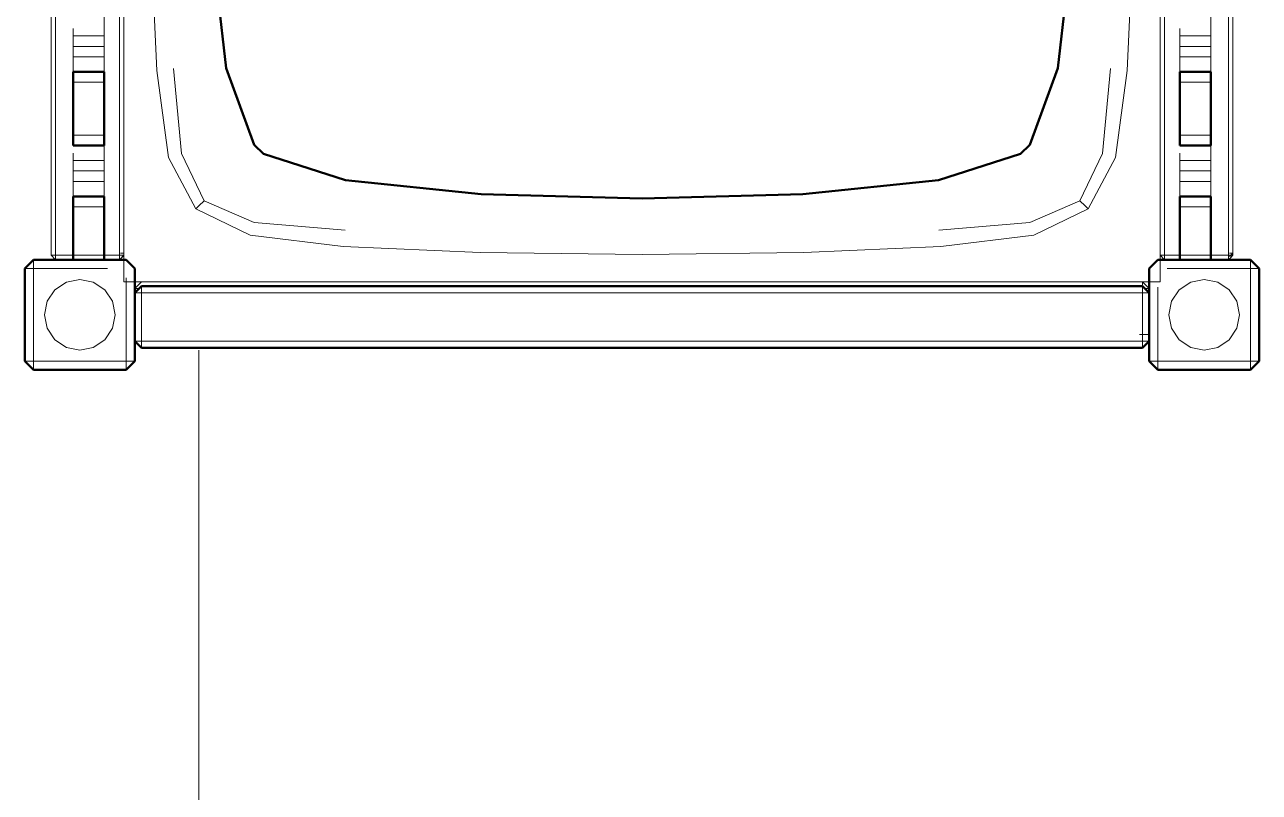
# Model space of a CAD drawing. Header units: metres. Extents: x 10 to 831, y 10 to 584.
# Drawn here: x 644.03 to 662.7, y 407.04 to 418.66 of the extents above; entities that cross this region are included whole.
import ezdxf

# ---------------------------------------------------------------- set-up
doc = ezdxf.new("R2010")
doc.units = ezdxf.units.M
doc.layers.add('CUT', color=7, linetype='Continuous', lineweight=50)
doc.layers.add('VIS', color=8, linetype='Continuous', lineweight=13)

msp = doc.modelspace()

# ---------------------------------------------------------------- linework, layer by layer
at = {"layer": 'CUT'}
for p, q in [((647.08, 417.999), (646.857, 419.914)), ((659.876, 419.914), (659.653, 417.999)), ((647.501, 416.838), (647.08, 417.999)), ((659.653, 417.999), (659.232, 416.838)), ((644.767, 417.927), (644.767, 417.944)), ((644.767, 417.944), (645.233, 417.944)), ((644.767, 417.563), (644.767, 417.927)), ((645.233, 417.944), (645.233, 417.927)), ((645.233, 417.927), (645.233, 417.563)), ((661.5, 417.927), (661.5, 417.944)), ((661.5, 417.944), (661.967, 417.944)), ((661.5, 417.563), (661.5, 417.927)), ((661.967, 417.944), (661.967, 417.927)), ((661.967, 417.927), (661.967, 417.563)), ((644.767, 417.209), (644.767, 417.563)), ((645.233, 417.563), (645.233, 417.209)), ((661.5, 417.209), (661.5, 417.563)), ((661.967, 417.563), (661.967, 417.209)), ((644.767, 416.844), (644.767, 417.209)), ((645.233, 417.209), (645.233, 416.844)), ((661.5, 416.844), (661.5, 417.209)), ((661.967, 417.209), (661.967, 416.844)), ((644.767, 416.828), (644.767, 416.844)), ((645.233, 416.828), (644.767, 416.828)), ((645.233, 416.844), (645.233, 416.828)), ((647.643, 416.705), (647.501, 416.838)), ((659.232, 416.838), (659.09, 416.705)), ((661.5, 416.828), (661.5, 416.844)), ((661.967, 416.828), (661.5, 416.828)), ((661.967, 416.844), (661.967, 416.828)), ((648.882, 416.305), (647.643, 416.705)), ((659.09, 416.705), (657.851, 416.305)), ((650.933, 416.093), (648.882, 416.305)), ((657.851, 416.305), (655.8, 416.093)), ((653.367, 416.028), (650.933, 416.093)), ((655.8, 416.093), (653.367, 416.028)), ((644.767, 416.042), (644.767, 416.058)), ((644.767, 416.058), (645.233, 416.058)), ((644.767, 415.948), (644.767, 416.042)), ((644.767, 415.899), (644.767, 415.948)), ((644.767, 415.549), (644.767, 415.899)), ((645.233, 416.058), (645.233, 416.042)), ((645.233, 416.042), (645.233, 415.948)), ((645.233, 415.948), (645.233, 415.899)), ((645.233, 415.899), (645.233, 415.549)), ((661.5, 416.042), (661.5, 416.058)), ((661.5, 416.058), (661.967, 416.058)), ((661.5, 415.948), (661.5, 416.042)), ((661.5, 415.899), (661.5, 415.948)), ((661.5, 415.549), (661.5, 415.899)), ((661.967, 416.058), (661.967, 416.042)), ((661.967, 416.042), (661.967, 415.948)), ((661.967, 415.948), (661.967, 415.899)), ((661.967, 415.899), (661.967, 415.549)), ((644.767, 415.1), (644.767, 415.549)), ((645.233, 415.549), (645.233, 415.1)), ((661.5, 415.1), (661.5, 415.549)), ((661.967, 415.549), (661.967, 415.1)), ((644.033, 414.967), (644.167, 415.1)), ((644.033, 413.567), (644.033, 414.967)), ((644.167, 415.1), (645.567, 415.1)), ((645.233, 415.1), (644.767, 415.1)), ((645.567, 415.1), (645.7, 414.967)), ((645.7, 414.967), (645.7, 413.567)), ((661.033, 414.967), (661.167, 415.1)), ((661.033, 413.567), (661.033, 414.967)), ((661.167, 415.1), (662.567, 415.1)), ((661.967, 415.1), (661.5, 415.1)), ((662.567, 415.1), (662.7, 414.967)), ((662.7, 414.967), (662.7, 413.567)), ((645.7, 414.6), (645.8, 414.7)), ((645.7, 413.867), (645.7, 414.6)), ((645.8, 414.7), (660.933, 414.7)), ((660.933, 414.7), (661.033, 414.6)), ((661.033, 414.6), (661.033, 413.867)), ((645.8, 413.767), (645.7, 413.867)), ((661.033, 413.867), (660.933, 413.767)), ((660.933, 413.767), (645.8, 413.767)), ((644.167, 413.433), (644.033, 413.567)), ((645.7, 413.567), (645.567, 413.433)), ((661.167, 413.433), (661.033, 413.567)), ((662.7, 413.567), (662.567, 413.433)), ((645.567, 413.433), (644.167, 413.433)), ((662.567, 413.433), (661.167, 413.433))]:
    msp.add_line(p, q, dxfattribs=at)
at = {"layer": 'VIS'}
for p, q in [((645.533, 429.433), (645.533, 414.767)), ((644.433, 429.033), (644.433, 415.167)), ((644.5, 415.167), (644.5, 429.033)), ((645.233, 415.1), (645.233, 429.1)), ((645.467, 429.033), (645.467, 415.167)), ((645.533, 429.033), (645.533, 415.167)), ((645.533, 415.167), (645.533, 429.033)), ((645.533, 415.2), (645.533, 429)), ((661.2, 429.033), (661.2, 415.167)), ((661.267, 415.167), (661.267, 429.033)), ((661.967, 415.1), (661.967, 429.1)), ((662.233, 429.033), (662.233, 415.167)), ((662.3, 429.033), (662.3, 415.167)), ((662.3, 415.167), (662.3, 429.033)), ((662.3, 429), (662.3, 415.2)), ((662.3, 415.2), (662.3, 429)), ((646.032, 417.966), (645.944, 419.9)), ((647.08, 417.999), (646.857, 419.914)), ((659.876, 419.914), (659.653, 417.999)), ((660.701, 417.966), (660.789, 419.9)), ((645.233, 418.713), (645.233, 418.488)), ((661.967, 418.713), (661.967, 418.488)), ((644.767, 418.488), (644.767, 418.601)), ((661.5, 418.488), (661.5, 418.601)), ((644.767, 418.329), (644.767, 418.488)), ((644.767, 418.488), (645.233, 418.488)), ((644.767, 418.169), (644.767, 418.329)), ((645.233, 418.329), (644.767, 418.329)), ((645.233, 418.488), (645.233, 418.329)), ((645.233, 418.329), (645.233, 418.169)), ((661.5, 418.329), (661.5, 418.488)), ((661.5, 418.488), (661.967, 418.488)), ((661.5, 418.169), (661.5, 418.329)), ((661.967, 418.329), (661.5, 418.329)), ((661.967, 418.488), (661.967, 418.329)), ((661.967, 418.329), (661.967, 418.169)), ((644.767, 417.944), (644.767, 418.169)), ((644.767, 418.169), (645.233, 418.169)), ((645.233, 418.169), (645.233, 417.944)), ((661.5, 417.944), (661.5, 418.169)), ((661.5, 418.169), (661.967, 418.169)), ((661.967, 418.169), (661.967, 417.944)), ((646.032, 417.966), (646.209, 416.647)), ((646.282, 417.995), (646.403, 416.708)), ((647.08, 417.999), (647.501, 416.838)), ((659.232, 416.838), (659.653, 417.999)), ((660.451, 417.995), (660.33, 416.708)), ((660.701, 417.966), (660.524, 416.647)), ((644.767, 417.785), (644.767, 417.944)), ((644.767, 417.944), (644.767, 417.944)), ((644.767, 417.944), (644.767, 417.944)), ((644.767, 417.944), (644.767, 417.785)), ((644.767, 417.944), (645.233, 417.944)), ((644.767, 417.944), (645.233, 417.944)), ((644.767, 417.944), (645.233, 417.944)), ((645.233, 417.944), (644.767, 417.944)), ((644.767, 417.944), (644.767, 417.927)), ((644.767, 417.927), (644.767, 417.563)), ((644.767, 417.785), (645.233, 417.785)), ((645.233, 417.944), (645.233, 417.944)), ((645.233, 417.944), (645.233, 417.785)), ((645.233, 417.785), (645.233, 417.944)), ((645.233, 417.944), (645.233, 417.944)), ((645.233, 417.944), (645.233, 417.927)), ((645.233, 417.927), (645.233, 417.563)), ((661.5, 417.785), (661.5, 417.944)), ((661.5, 417.944), (661.5, 417.944)), ((661.5, 417.944), (661.5, 417.944)), ((661.5, 417.944), (661.5, 417.785)), ((661.5, 417.944), (661.967, 417.944)), ((661.5, 417.944), (661.967, 417.944)), ((661.5, 417.944), (661.967, 417.944)), ((661.967, 417.944), (661.5, 417.944)), ((661.5, 417.944), (661.5, 417.927)), ((661.5, 417.927), (661.5, 417.563)), ((661.5, 417.785), (661.967, 417.785)), ((661.967, 417.944), (661.967, 417.944)), ((661.967, 417.944), (661.967, 417.785)), ((661.967, 417.785), (661.967, 417.944)), ((661.967, 417.944), (661.967, 417.944)), ((661.967, 417.944), (661.967, 417.927)), ((661.967, 417.927), (661.967, 417.563)), ((644.767, 417.209), (644.767, 417.563)), ((644.767, 417.523), (644.767, 417.119)), ((645.233, 417.563), (645.233, 417.209)), ((661.5, 417.209), (661.5, 417.563)), ((661.5, 417.523), (661.5, 417.119)), ((661.967, 417.563), (661.967, 417.209)), ((644.767, 417.209), (644.767, 416.844)), ((645.233, 417.209), (645.233, 416.844)), ((661.5, 417.209), (661.5, 416.844)), ((661.967, 417.209), (661.967, 416.844)), ((644.767, 416.987), (644.767, 416.828)), ((644.767, 416.987), (645.233, 416.987)), ((644.767, 416.828), (644.767, 416.844)), ((644.767, 416.828), (645.233, 416.828)), ((644.767, 416.828), (644.767, 416.828)), ((645.233, 416.828), (644.767, 416.828)), ((645.233, 416.987), (645.233, 416.828)), ((645.233, 416.828), (645.233, 416.987)), ((645.233, 416.828), (645.233, 416.844)), ((645.233, 416.828), (645.233, 416.602)), ((645.233, 416.828), (645.233, 416.828)), ((645.233, 416.828), (645.233, 416.828)), ((647.501, 416.838), (647.643, 416.705)), ((659.09, 416.705), (659.232, 416.838)), ((661.5, 416.987), (661.5, 416.828)), ((661.5, 416.987), (661.967, 416.987)), ((661.5, 416.828), (661.5, 416.844)), ((661.5, 416.828), (661.967, 416.828)), ((661.5, 416.828), (661.5, 416.828)), ((661.967, 416.828), (661.5, 416.828)), ((661.967, 416.987), (661.967, 416.828)), ((661.967, 416.828), (661.967, 416.987)), ((661.967, 416.828), (661.967, 416.844)), ((661.967, 416.828), (661.967, 416.602)), ((661.967, 416.828), (661.967, 416.828)), ((661.967, 416.828), (661.967, 416.828)), ((644.767, 416.602), (644.767, 416.715)), ((646.209, 416.647), (646.621, 415.869)), ((646.403, 416.708), (646.746, 415.992)), ((647.643, 416.705), (648.882, 416.305)), ((657.851, 416.305), (659.09, 416.705)), ((659.987, 415.992), (660.33, 416.708)), ((660.524, 416.647), (660.112, 415.869)), ((661.5, 416.602), (661.5, 416.715)), ((644.767, 416.443), (644.767, 416.602)), ((644.767, 416.602), (645.233, 416.602)), ((645.233, 416.602), (645.233, 416.443)), ((661.5, 416.443), (661.5, 416.602)), ((661.5, 416.602), (661.967, 416.602)), ((661.967, 416.602), (661.967, 416.443)), ((644.767, 416.284), (644.767, 416.443)), ((645.233, 416.443), (644.767, 416.443)), ((644.767, 416.058), (644.767, 416.284)), ((644.767, 416.284), (645.233, 416.284)), ((645.233, 416.443), (645.233, 416.284)), ((645.233, 416.284), (645.233, 416.058)), ((650.933, 416.093), (648.882, 416.305)), ((657.851, 416.305), (655.8, 416.093)), ((661.5, 416.284), (661.5, 416.443)), ((661.967, 416.443), (661.5, 416.443)), ((661.5, 416.058), (661.5, 416.284)), ((661.5, 416.284), (661.967, 416.284)), ((661.967, 416.443), (661.967, 416.284)), ((661.967, 416.284), (661.967, 416.058)), ((653.367, 416.028), (650.933, 416.093)), ((655.8, 416.093), (653.367, 416.028)), ((644.767, 416.058), (644.767, 416.058)), ((644.767, 415.899), (644.767, 416.058)), ((644.767, 416.058), (644.767, 416.058)), ((644.767, 416.058), (644.767, 415.899)), ((644.767, 416.058), (645.233, 416.058)), ((644.767, 416.058), (645.233, 416.058)), ((644.767, 416.058), (645.233, 416.058)), ((645.233, 416.058), (644.767, 416.058)), ((644.767, 416.058), (644.767, 416.042)), ((644.767, 416.042), (644.767, 415.948)), ((644.767, 415.948), (644.767, 415.899)), ((644.767, 415.899), (645.233, 415.899)), ((644.767, 415.549), (644.767, 415.899)), ((645.233, 416.058), (645.233, 415.899)), ((645.233, 416.058), (645.233, 416.058)), ((645.233, 415.899), (645.233, 416.058)), ((645.233, 416.058), (645.233, 416.058)), ((645.233, 416.058), (645.233, 416.042)), ((645.233, 415.948), (645.233, 416.042)), ((645.233, 415.948), (645.233, 415.899)), ((645.233, 415.899), (645.233, 415.549)), ((646.668, 415.916), (646.633, 415.881)), ((646.668, 415.916), (646.746, 415.992)), ((646.746, 415.992), (647.505, 415.665)), ((659.228, 415.665), (659.987, 415.992)), ((660.065, 415.916), (659.987, 415.992)), ((660.065, 415.916), (660.1, 415.881)), ((661.5, 415.899), (661.5, 416.058)), ((661.5, 416.058), (661.5, 416.058)), ((661.5, 416.058), (661.5, 416.058)), ((661.5, 416.058), (661.5, 415.899)), ((661.5, 416.058), (661.967, 416.058)), ((661.5, 416.058), (661.967, 416.058)), ((661.5, 416.058), (661.967, 416.058)), ((661.967, 416.058), (661.5, 416.058)), ((661.5, 416.058), (661.5, 416.042)), ((661.5, 416.042), (661.5, 415.948)), ((661.5, 415.948), (661.5, 415.899)), ((661.5, 415.899), (661.967, 415.899)), ((661.5, 415.549), (661.5, 415.899)), ((661.967, 416.058), (661.967, 415.899)), ((661.967, 416.058), (661.967, 416.058)), ((661.967, 415.899), (661.967, 416.058)), ((661.967, 416.058), (661.967, 416.058)), ((661.967, 416.058), (661.967, 416.042)), ((661.967, 415.948), (661.967, 416.042)), ((661.967, 415.948), (661.967, 415.899)), ((661.967, 415.899), (661.967, 415.549)), ((646.633, 415.881), (646.621, 415.869)), ((646.621, 415.869), (646.627, 415.875)), ((646.621, 415.869), (647.443, 415.474)), ((660.112, 415.869), (659.29, 415.474)), ((660.112, 415.869), (660.1, 415.881)), ((644.767, 415.638), (644.767, 415.1)), ((644.767, 415.549), (644.767, 415.1)), ((645.233, 415.1), (645.233, 415.549)), ((648.878, 415.546), (647.505, 415.665)), ((657.855, 415.546), (659.228, 415.665)), ((661.5, 415.638), (661.5, 415.1)), ((661.5, 415.549), (661.5, 415.1)), ((661.967, 415.1), (661.967, 415.549)), ((648.849, 415.299), (647.443, 415.474)), ((657.884, 415.299), (659.29, 415.474)), ((644.5, 415.167), (644.433, 415.167)), ((644.433, 415.167), (644.5, 415.1)), ((644.433, 415.167), (644.433, 415.167)), ((644.5, 415.1), (644.5, 415.167)), ((645.467, 415.167), (644.5, 415.167)), ((645.467, 415.167), (645.467, 415.1)), ((645.467, 415.1), (645.533, 415.167)), ((645.533, 415.167), (645.467, 415.167)), ((645.533, 415.2), (645.483, 415.2)), ((645.533, 415.167), (645.5, 415.133)), ((645.533, 415.167), (645.533, 415.167)), ((648.849, 415.299), (650.919, 415.211)), ((650.919, 415.211), (653.367, 415.181)), ((653.367, 415.181), (655.814, 415.211)), ((657.884, 415.299), (655.814, 415.211)), ((661.2, 414.767), (661.2, 415.167)), ((661.267, 415.167), (661.2, 415.167)), ((661.2, 415.167), (661.267, 415.1)), ((661.2, 415.167), (661.2, 415.167)), ((661.267, 415.1), (661.267, 415.167)), ((662.233, 415.167), (661.267, 415.167)), ((662.233, 415.167), (662.233, 415.1)), ((662.233, 415.1), (662.3, 415.167)), ((662.3, 415.167), (662.233, 415.167)), ((662.3, 415.2), (662.25, 415.2)), ((662.3, 415.2), (662.25, 415.15)), ((662.3, 415.167), (662.267, 415.133)), ((662.3, 415.2), (662.3, 415.2)), ((662.3, 415.167), (662.3, 415.167)), ((644.033, 414.967), (644.167, 415.1)), ((644.033, 414.967), (644.167, 415.1)), ((644.167, 414.967), (644.033, 414.967)), ((644.033, 413.567), (644.033, 414.967)), ((644.033, 414.967), (644.033, 414.967)), ((644.033, 413.567), (644.033, 414.967)), ((644.167, 415.1), (644.167, 414.967)), ((644.167, 415.1), (644.587, 415.1)), ((644.167, 415.1), (644.167, 415.1)), ((644.167, 415.1), (645.567, 415.1)), ((644.167, 414.967), (644.167, 413.567)), ((645.287, 414.967), (644.167, 414.967)), ((644.5, 415.1), (644.661, 415.1)), ((645.233, 415.1), (644.767, 415.1)), ((644.767, 415.1), (644.767, 415.1)), ((645.233, 415.1), (644.767, 415.1)), ((645.233, 415.1), (645.233, 415.1)), ((645.467, 415.1), (645.467, 415.1)), ((645.567, 415.1), (645.567, 415.1)), ((645.567, 415.1), (645.7, 414.967)), ((645.7, 414.967), (645.7, 414.967)), ((645.7, 414.967), (645.7, 413.567)), ((661.033, 414.967), (661.167, 415.1)), ((661.033, 414.967), (661.033, 414.967)), ((661.033, 413.567), (661.033, 414.967)), ((661.167, 415.1), (661.167, 415.1)), ((661.167, 415.1), (662.567, 415.1)), ((661.2, 415.033), (661.2, 414.767)), ((661.267, 415.1), (661.428, 415.1)), ((662.567, 414.967), (661.307, 414.967)), ((661.967, 415.1), (661.5, 415.1)), ((661.5, 415.1), (661.5, 415.1)), ((661.967, 415.1), (661.5, 415.1)), ((661.967, 415.1), (661.967, 415.1)), ((662.233, 415.1), (662.233, 415.1)), ((662.287, 415.1), (662.567, 415.1)), ((662.567, 414.967), (662.567, 415.1)), ((662.567, 415.1), (662.7, 414.967)), ((662.567, 415.1), (662.567, 415.1)), ((662.567, 415.1), (662.7, 414.967)), ((662.7, 414.967), (662.567, 414.967)), ((662.567, 413.567), (662.567, 414.967)), ((662.7, 414.967), (662.7, 413.567)), ((662.7, 414.967), (662.7, 414.967)), ((662.7, 414.967), (662.7, 413.567)), ((644.663, 414.759), (644.867, 414.8)), ((644.867, 414.8), (645.071, 414.759)), ((645.567, 413.567), (645.567, 414.827)), ((661.033, 413.567), (661.033, 414.827)), ((661.663, 414.759), (661.867, 414.8)), ((661.867, 414.8), (662.071, 414.759)), ((644.374, 414.471), (644.49, 414.644)), ((644.49, 414.644), (644.663, 414.759)), ((645.071, 414.759), (645.244, 414.644)), ((645.244, 414.644), (645.359, 414.471)), ((645.533, 414.767), (661.2, 414.767)), ((645.533, 414.767), (645.533, 414.767)), ((645.8, 414.767), (645.7, 414.667)), ((645.7, 414.6), (645.8, 414.7)), ((645.7, 414.6), (645.8, 414.7)), ((645.7, 414.687), (645.7, 414.547)), ((645.7, 414.667), (645.75, 414.667)), ((645.7, 414.667), (645.7, 414.533)), ((645.8, 414.6), (645.7, 414.6)), ((645.7, 413.867), (645.7, 414.6)), ((645.7, 414.6), (645.7, 414.6)), ((645.7, 413.867), (645.7, 414.6)), ((645.8, 414.767), (645.8, 414.767)), ((660.933, 414.767), (645.8, 414.767)), ((645.8, 414.7), (645.8, 414.6)), ((645.8, 414.7), (660.933, 414.7)), ((645.8, 414.7), (645.8, 414.7)), ((645.8, 414.7), (660.933, 414.7)), ((645.8, 414.6), (645.8, 413.867)), ((660.933, 414.6), (645.8, 414.6)), ((661.033, 414.667), (660.933, 414.767)), ((660.933, 414.767), (660.933, 414.717)), ((660.933, 414.6), (660.933, 414.7)), ((660.933, 414.7), (661.033, 414.6)), ((660.933, 414.7), (660.933, 414.7)), ((660.933, 414.7), (661.033, 414.6)), ((661.033, 414.6), (660.933, 414.6)), ((660.933, 413.867), (660.933, 414.6)), ((661.033, 414.667), (660.983, 414.667)), ((661.033, 414.667), (661.033, 414.667)), ((661.033, 414.667), (661.033, 413.867)), ((661.033, 413.867), (661.033, 414.667)), ((661.033, 414.6), (661.033, 413.867)), ((661.033, 414.6), (661.033, 414.6)), ((661.033, 414.6), (661.033, 413.867)), ((661.2, 414.767), (661.065, 414.767)), ((661.167, 414.687), (661.167, 413.567)), ((661.2, 414.767), (661.2, 414.767)), ((661.374, 414.471), (661.49, 414.644)), ((661.49, 414.644), (661.663, 414.759)), ((662.071, 414.759), (662.244, 414.644)), ((662.244, 414.644), (662.359, 414.471)), ((644.333, 414.267), (644.374, 414.471)), ((645.359, 414.471), (645.4, 414.267)), ((645.8, 413.867), (645.8, 414.533)), ((660.933, 414.4), (660.933, 413.867)), ((661.033, 414.567), (661.033, 414.567)), ((661.033, 413.967), (661.033, 414.567)), ((661.333, 414.267), (661.374, 414.471)), ((662.359, 414.471), (662.4, 414.267)), ((644.374, 414.063), (644.333, 414.267)), ((645.4, 414.267), (645.359, 414.063)), ((661.374, 414.063), (661.333, 414.267)), ((662.4, 414.267), (662.359, 414.063)), ((644.49, 413.89), (644.374, 414.063)), ((645.359, 414.063), (645.244, 413.89)), ((661.49, 413.89), (661.374, 414.063)), ((662.359, 414.063), (662.244, 413.89)), ((644.663, 413.774), (644.49, 413.89)), ((645.244, 413.89), (645.071, 413.774)), ((645.8, 413.767), (645.7, 413.867)), ((645.7, 413.867), (645.8, 413.867)), ((645.7, 413.867), (645.7, 413.867)), ((645.7, 413.867), (645.8, 413.767)), ((645.7, 413.847), (645.7, 413.567)), ((645.8, 413.867), (645.75, 413.867)), ((660.933, 413.867), (645.8, 413.867)), ((645.8, 413.867), (645.8, 413.767)), ((645.8, 413.867), (660.933, 413.867)), ((661.033, 413.967), (660.887, 413.967)), ((660.933, 413.867), (660.933, 413.817)), ((661.033, 413.867), (660.933, 413.867)), ((660.933, 413.867), (661.033, 413.867)), ((661.033, 413.867), (660.933, 413.767)), ((660.933, 413.767), (660.933, 413.867)), ((661.033, 413.867), (660.933, 413.767)), ((661.033, 413.867), (660.983, 413.817)), ((661.033, 413.967), (661.033, 413.967)), ((661.033, 413.867), (661.033, 413.867)), ((661.033, 413.867), (661.033, 413.867)), ((661.663, 413.774), (661.49, 413.89)), ((662.244, 413.89), (662.071, 413.774)), ((644.867, 413.733), (644.663, 413.774)), ((645.071, 413.774), (644.867, 413.733)), ((660.933, 413.767), (645.8, 413.767)), ((645.8, 413.767), (645.8, 413.767)), ((660.933, 413.767), (645.8, 413.767)), ((646.667, 346.667), (646.667, 413.733)), ((660.933, 413.767), (660.933, 413.767)), ((661.867, 413.733), (661.663, 413.774)), ((662.071, 413.774), (661.867, 413.733)), ((644.167, 413.433), (644.033, 413.567)), ((644.033, 413.567), (644.167, 413.567)), ((644.033, 413.567), (644.033, 413.567)), ((644.033, 413.567), (644.167, 413.433)), ((644.167, 413.567), (644.167, 413.433)), ((644.167, 413.567), (645.567, 413.567)), ((645.567, 413.567), (645.7, 413.567)), ((645.7, 413.567), (645.567, 413.433)), ((645.567, 413.433), (645.567, 413.567)), ((645.7, 413.567), (645.567, 413.433)), ((645.7, 413.567), (645.7, 413.567)), ((646.667, 413.6), (646.667, 346.667)), ((661.167, 413.433), (661.033, 413.567)), ((661.033, 413.567), (661.167, 413.567)), ((661.033, 413.567), (661.033, 413.567)), ((661.033, 413.567), (661.167, 413.433)), ((661.167, 413.567), (661.167, 413.433)), ((661.167, 413.567), (662.567, 413.567)), ((662.567, 413.567), (662.7, 413.567)), ((662.7, 413.567), (662.567, 413.433)), ((662.567, 413.433), (662.567, 413.567)), ((662.7, 413.567), (662.567, 413.433)), ((662.7, 413.567), (662.7, 413.567)), ((645.567, 413.433), (644.167, 413.433)), ((644.167, 413.433), (644.167, 413.433)), ((645.567, 413.433), (644.167, 413.433)), ((645.567, 413.433), (645.567, 413.433)), ((662.567, 413.433), (661.167, 413.433)), ((661.167, 413.433), (661.167, 413.433)), ((662.567, 413.433), (661.167, 413.433)), ((662.567, 413.433), (662.567, 413.433))]:
    msp.add_line(p, q, dxfattribs=at)

doc.saveas('drawing.dxf')
